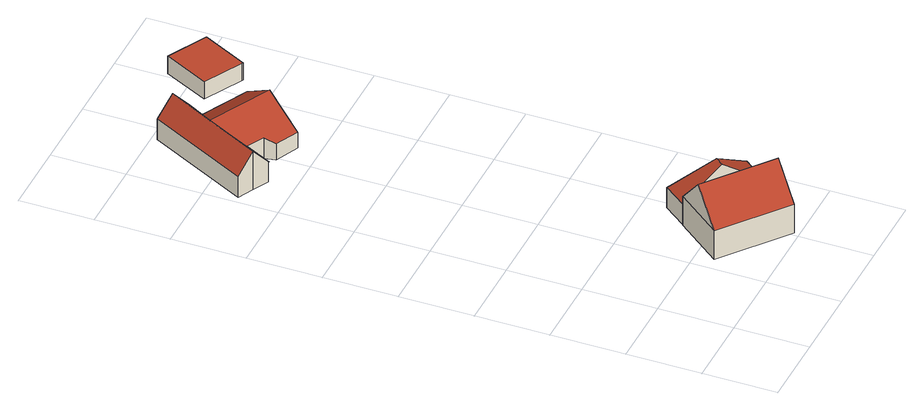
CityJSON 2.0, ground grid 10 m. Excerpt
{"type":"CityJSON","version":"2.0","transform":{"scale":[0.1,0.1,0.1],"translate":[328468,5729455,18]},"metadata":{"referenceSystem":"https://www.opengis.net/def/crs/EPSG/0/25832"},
"CityObjects":{
"building1":{"type":"Building","attributes":{"Geometrietyp2DReferenz":"3000","Gemeindeschluessel":"05170048","function":"31001_1010","roofType":"3100","measuredHeight":8.79},"address":[{"country":"Germany","locality":"Wesel","thoroughfareNumber":"16","thoroughfareName":"Schüttwich"}],"geometry":[{"type":"Solid","lod":"2","boundaries":[[[[0,1,2,3]],[[4,5,1,0]],[[6,7,5,4]],[[3,2,7,6]],[[0,8,4]],[[6,9,3]],[[3,9,8,0]],[[4,8,9,6]],[[1,5,7,2]]]],"semantics":{"surfaces":[{"type":"WallSurface"},{"type":"RoofSurface"},{"type":"GroundSurface"}],"values":[[0,0,0,0,0,0,1,1,2]]}}]},
"building2":{"type":"Building","attributes":{"Geometrietyp2DReferenz":"3000","Gemeindeschluessel":"05170048","function":"31001_2723","roofType":"5000","measuredHeight":7.07},"address":[{"country":"Germany","locality":"Wesel","thoroughfareNumber":"16","thoroughfareName":"Schüttwich"}],"geometry":[{"type":"Solid","lod":"2","boundaries":[[[[10,11,12,13]],[[14,15,11,10]],[[16,17,15,14]],[[13,12,17,16]],[[10,18,14]],[[16,19,13]],[[13,19,18,10]],[[14,18,19,16]],[[11,15,17,12]]]],"semantics":{"surfaces":[{"type":"WallSurface"},{"type":"RoofSurface"},{"type":"GroundSurface"}],"values":[[0,0,0,0,1,0,1,1,2]]}}]},
"building3":{"type":"Building","attributes":{"Gemeindeschluessel":"05170048","Geometrietyp2DReferenz":"3000","function":"31001_1210"},"address":[{"country":"Germany","locality":"Wesel","thoroughfareNumber":"14","thoroughfareName":"Schüttwich"}],"children":["building3-1","building3-2"]},
"building3-1":{"type":"BuildingPart","attributes":{"roofType":"3100","measuredHeight":5.79},"parents":["building3"],"geometry":[{"type":"MultiSurface","lod":"2","boundaries":[[[20,21,22,23]],[[24,25,21,20]],[[26,27,25,24]],[[28,29,27,26]],[[30,31,29,28]],[[32,33,31,30]],[[34,35,33,32]],[[23,22,36]],[[28,26,24,30]],[[21,25,27,29,31,33,35,22]],[[36,22,35,34]],[[23,36,37,24,38]],[[32,30,37,34]],[[34,37,36]]],"semantics":{"surfaces":[{"type":"WallSurface"},{"type":"RoofSurface"},{"type":"GroundSurface"},{"type":"ClosureSurface"}],"values":[0,0,0,0,0,0,0,0,1,2,3,1,1,3]}}]},
"building3-2":{"type":"BuildingPart","attributes":{"roofType":"5000","measuredHeight":5.79},"parents":["building3"],"geometry":[{"type":"Solid","lod":"2","boundaries":[[[[39,40,41,42]],[[36,22,40,39]],[[43,44,35,34]],[[45,46,44,43]],[[47,48,46,45]],[[42,41,48,47]],[[45,43,34,37]],[[36,39,42,47,45,37]],[[40,22,35,44,46,48,41]],[[34,35,22,36]],[[34,36,37]]]],"semantics":{"surfaces":[{"type":"WallSurface"},{"type":"RoofSurface"},{"type":"GroundSurface"},{"type":"ClosureSurface"}],"values":[[0,0,0,0,0,0,1,1,2,3,3]]}}]},
"building4":{"type":"Building","attributes":{"Geometrietyp2DReferenz":"3000","Gemeindeschluessel":"05170048","function":"31001_2463","roofType":"1000","measuredHeight":2.66},"address":[{"country":"Germany","locality":"Wesel","thoroughfareNumber":"14","thoroughfareName":"Schüttwich"}],"geometry":[{"type":"Solid","lod":"2","boundaries":[[[[49,50,51,52]],[[53,54,50,49]],[[55,56,54,53]],[[57,58,56,55]],[[59,60,58,57]],[[52,51,60,59]],[[57,55,53,49,52,59]],[[50,54,56,58,60,51]]]],"semantics":{"surfaces":[{"type":"WallSurface"},{"type":"RoofSurface"},{"type":"GroundSurface"}],"values":[[0,0,0,0,0,0,1,2]]}}]}
},
"vertices":[
[119,76,48],[119,76,5],[206,7,5],[206,7,48],[168,138,48],[168,138,5],[254,69,48],[254,69,5],[143,107,93],[230,38,93],
[192,169,36],[192,169,6],[168,138,6],[168,138,36],[279,100,36],[279,100,6],[254,69,36],[254,69,6],[220,115,77],[211,104,77],
[48,633,40],[48,633,9],[66,669,9],[66,669,41],[27,644,67],[27,644,9],[5,655,40],[5,655,9],[75,791,40],[75,791,9],[97,780,67],[97,780,9],[118,769,40],[118,769,9],[105,744,40],[105,744,9],[66,669,40],[64,717,67],[48,632,40],
[90,657,40],[90,657,9],[93,642,9],[93,642,33],[169,712,40],[169,712,9],[149,674,67],[149,674,9],[125,627,33],[125,627,9],
[203,831,35],[203,831,9],[172,770,9],[172,770,35],[257,803,35],[257,803,9],[257,802,35],[257,802,9],[226,741,35],[226,741,9],[225,742,35],[225,742,9]
]}
